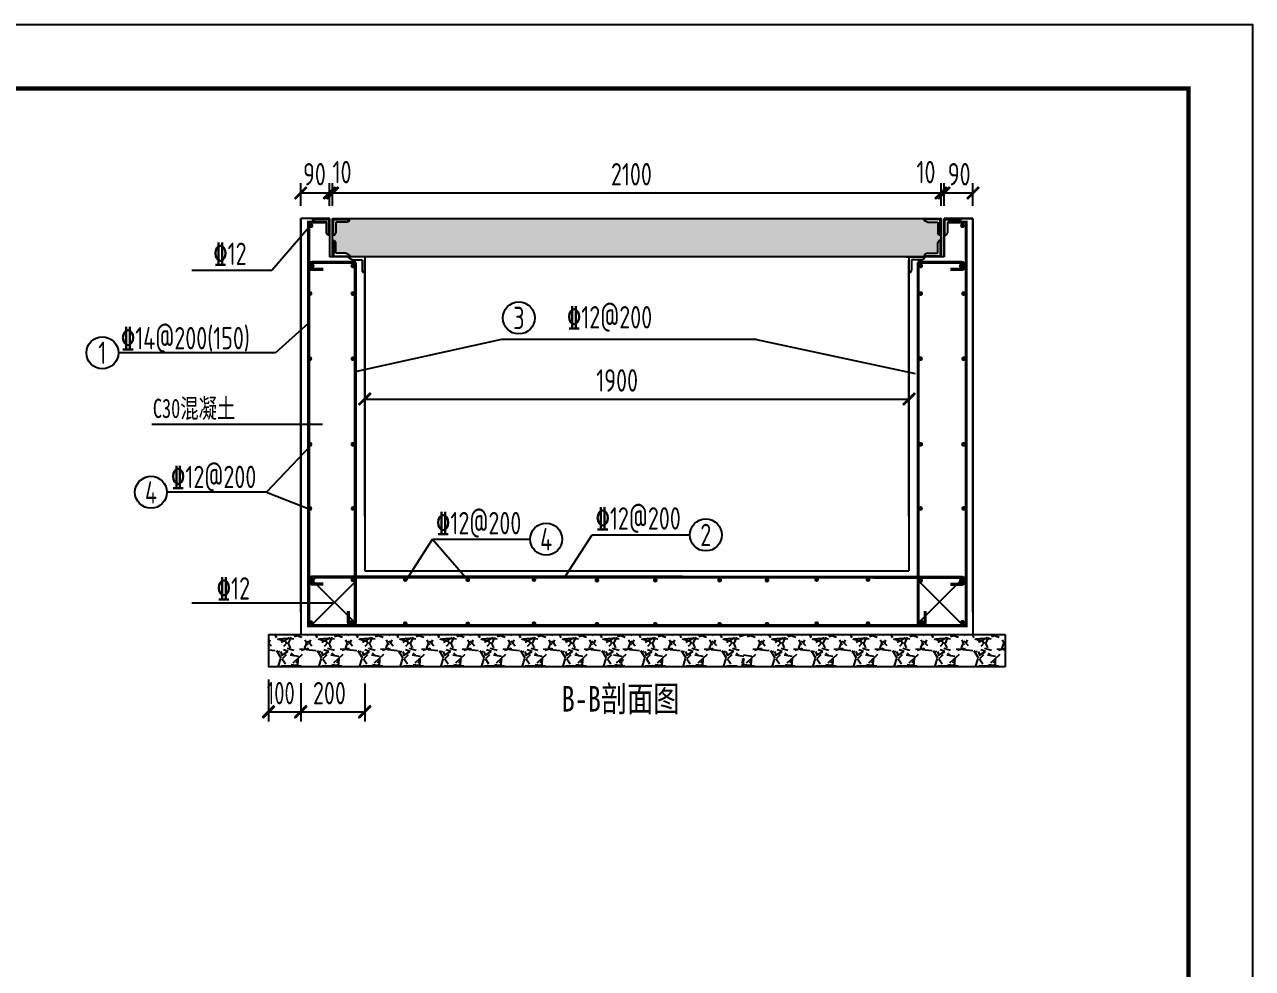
# Model space of a CAD drawing. Extents: x 2969 to 3809, y -1283 to -33.
# Drawn here: x 3197.6 to 3389.5, y -180.5 to -33 of the extents above; entities that cross this region are included whole.
import ezdxf
from ezdxf.enums import TextEntityAlignment as Align

# ---------------------------------------------------------------- set-up
doc = ezdxf.new("R2010")
doc.units = 0
doc.header["$LTSCALE"] = 10
for name, color, linetype in [('0-TK', 7, 'Continuous'), ('填充', 8, 'Continuous'), ('尺寸标注', 1, 'Continuous'), ('文字', 3, 'Continuous'), ('标注引线', 3, 'Continuous'), ('轮廓', 7, 'Continuous'), ('钢筋', 4, 'Continuous')]:
    doc.layers.add(name, color=color, linetype=linetype)
doc.styles.add('GJ', font='tssdeng.shx', dxfattribs={"width": 0.75, "bigfont": 'hztxt.shx'})
doc.styles.add('HZTXT', font='仿宋_GB2312_0.ttf', dxfattribs={"width": 0.6, "height": 1.25})

# ---------------------------------------------------------------- blocks, each defined once
blk = doc.blocks.new('K-建筑标记')
at = {"lineweight": 5}
blk.add_hatch(color=256, dxfattribs=at).paths.add_polyline_path([(0.97, 0.8), (0.8, 0.97), (-0.97, -0.8), (-0.8, -0.97)])
blk.add_lwpolyline([(-0.8, -0.97), (-0.97, -0.8), (0.8, 0.97), (0.97, 0.8)], close=True, dxfattribs=at)
blk.add_lwpolyline([(0.09, -0.09), (-0.09, 0.09)], dxfattribs=at)

msp = doc.modelspace()

# ---------------------------------------------------------------- hatches: boundary and pattern name
at = {"layer": '填充'}
h = msp.add_hatch(dxfattribs=at)
h.set_pattern_fill('AR-CONC', color=256, scale=0.02, style=0)
h.set_pattern_definition([(50, (-231889.1557, -64506.1832), (3.64369338, -0.31878171), [0.381, -4.191]), (355, (-231889.1557, -64506.183), (-0.70485652, 3.82113286), [0.3048, -3.3528]), (100.451, (-231888.852, -64506.2097), (2.938850033, 3.502333756), [0.3238, -3.5618]), (46.1842, (-231889.1557, -64505.167), (5.42158082, -0.84084656), [0.5715, -6.2865]), (96.6356, (-231888.704, -64505.237), (4.74808469, 4.94851112), [0.4857, -5.3427]), (351.184, (-231889.156, -64505.167), (4.74809212, 4.94850236), [0.4572, -5.0292]), (21, (-231888.6477, -64505.4212), (3.032297597, -2.04531037), [0.381, -4.191]), (326, (-231888.6477, -64505.421), (1.236040567, 3.68375932), [0.3048, -3.3528]), (71.4514, (-231888.395, -64505.5916), (4.268329815, 1.638457154), [0.3238, -3.5618]), (37.5, (-231889.1557, -64506.1832), (0.061772065, 1.6911007775), [0, -3.31216, 0, -3.4036, 0, -3.3655]), (7.5, (-231889.1557, -64506.1832), (1.33639325, 2.003611496), [0, -1.94056, 0, -3.23596, 0, -1.2827]), (327.5, (-231890.2886, -64506.1832), (2.711811903, -0.11457488), [0, -1.27, 0, -3.9624, 0, -5.2578]), (317.5, (-231890.7966, -64506.1832), (2.962583628, 0.50852982), [0, -1.651, 0, -2.63144, 0, -3.7338])])
h.paths.add_polyline_path([(3245.739, -63.296), (3245.739, -69.303), (3340.802, -69.303), (3340.802, -63.296), (3340.766, -63.296)])
h.paths.add_polyline_path([(3247.853, -63.872), (3246.253, -63.872), (3246.253, -65.885), (3245.873, -65.885), (3245.873, -63.43), (3248.367, -63.43), (3248.367, -63.644)], flags=16)
h.paths.add_polyline_path([(3245.873, -69.172), (3245.873, -66.718), (3246.038, -66.718), (3246.253, -67.069), (3246.253, -68.695), (3248.109, -68.695), (3248.457, -69.172)], flags=16)
h.paths.add_polyline_path([(3338.173, -63.43), (3340.668, -63.43), (3340.668, -66.096), (3340.287, -65.534), (3340.287, -63.872), (3338.173, -63.872)], flags=16)
h.paths.add_polyline_path([(3338.688, -68.695), (3340.287, -68.695), (3340.287, -66.718), (3340.668, -66.718), (3340.668, -69.172), (3338.173, -69.172), (3338.173, -68.967)], flags=16)
at = {"layer": '钢筋'}
for points in [[(3242.01, -64.425, 1), (3242.759, -64.425, 1)], [(3242.238, -64.533), (3242.429, -64.607), (3242.429, -64.298)], [(3242.394, -64.607), (3242.625, -64.533), (3242.394, -64.298)], [(3344.53, -64.425, -1), (3343.782, -64.425, -1)], [(3242.108, -70.68, 1), (3242.856, -70.68, 1)], [(3242.189, -70.702, 1), (3242.938, -70.702, 1)], [(3249.288, -70.702, -1), (3248.54, -70.702, -1)], [(3337.252, -70.702, 1), (3338.001, -70.702, 1)], [(3344.352, -70.702, -1), (3343.603, -70.702, -1)], [(3344.433, -70.68, -1), (3343.684, -70.68, -1)], [(3241.85, -75.022, 1), (3242.599, -75.022, 1)], [(3249.291, -75.022, -1), (3248.542, -75.022, -1)], [(3337.25, -75.022, 1), (3337.999, -75.022, 1)], [(3344.691, -75.022, -1), (3343.942, -75.022, -1)], [(3241.825, -85.207, 1), (3242.573, -85.207, 1)], [(3242.037, -85.032), (3241.963, -85.224), (3242.228, -85.224)], [(3241.963, -85.188), (3242.037, -85.423), (3242.228, -85.188)], [(3249.316, -85.207, -1), (3248.567, -85.207, -1)], [(3249.103, -85.032), (3249.177, -85.224), (3248.912, -85.224)], [(3249.177, -85.188), (3249.103, -85.423), (3248.912, -85.188)], [(3337.225, -85.207, 1), (3337.973, -85.207, 1)], [(3337.437, -85.032), (3337.364, -85.224), (3337.629, -85.224)], [(3337.364, -85.188), (3337.437, -85.423), (3337.629, -85.188)], [(3344.716, -85.207, -1), (3343.967, -85.207, -1)], [(3344.503, -85.032), (3344.577, -85.224), (3344.312, -85.224)], [(3344.577, -85.188), (3344.503, -85.423), (3344.312, -85.188)], [(3241.85, -98.581, 1), (3242.599, -98.581, 1)], [(3249.291, -98.581, -1), (3248.542, -98.581, -1)], [(3337.25, -98.581, 1), (3337.999, -98.581, 1)], [(3344.691, -98.581, -1), (3343.942, -98.581, -1)], [(3241.825, -108.603, 1), (3242.573, -108.603, 1)], [(3242.037, -108.393), (3241.963, -108.623), (3242.228, -108.623)], [(3241.963, -108.588), (3242.037, -108.779), (3242.228, -108.588)], [(3249.316, -108.603, -1), (3248.567, -108.603, -1)], [(3249.103, -108.393), (3249.177, -108.623), (3248.912, -108.623)], [(3249.177, -108.588), (3249.103, -108.779), (3248.912, -108.588)], [(3337.225, -108.603, 1), (3337.973, -108.603, 1)], [(3337.437, -108.393), (3337.364, -108.623), (3337.629, -108.623)], [(3337.364, -108.588), (3337.437, -108.779), (3337.629, -108.588)], [(3344.716, -108.603, -1), (3343.967, -108.603, -1)], [(3344.503, -108.393), (3344.577, -108.623), (3344.312, -108.623)], [(3344.577, -108.588), (3344.503, -108.779), (3344.312, -108.588)], [(3242.189, -119.861, 1), (3242.938, -119.861, 1)], [(3242.701, -119.67), (3242.471, -119.597), (3242.471, -119.892)], [(3248.537, -119.756, 1), (3249.285, -119.756, 1)], [(3256.725, -119.704, 1), (3257.474, -119.704, 1)], [(3256.938, -119.505), (3256.82, -119.727), (3257.129, -119.727)], [(3257.119, -119.425), (3256.928, -119.512), (3257.119, -119.734)], [(3257.382, -119.727), (3257.3, -119.505), (3257.078, -119.727)], [(3257.307, -119.512), (3257.085, -119.425), (3257.085, -119.734)], [(3266.494, -119.743, 1), (3267.243, -119.743, 1)], [(3266.894, -119.462), (3266.673, -119.579), (3266.894, -119.77)], [(3267.063, -119.579), (3266.859, -119.462), (3266.859, -119.77)], [(3276.833, -119.704, 1), (3277.581, -119.704, 1)], [(3277.009, -119.529), (3276.891, -119.764), (3277.201, -119.764)], [(3277.191, -119.462), (3276.999, -119.535), (3277.191, -119.77)], [(3277.458, -119.764), (3277.384, -119.529), (3277.149, -119.764)], [(3277.39, -119.535), (3277.155, -119.462), (3277.155, -119.77)], [(3286.674, -119.805, 1), (3287.423, -119.805, 1)], [(3287.075, -119.523), (3286.841, -119.64), (3287.075, -119.832)], [(3287.26, -119.64), (3287.037, -119.523), (3287.037, -119.832)], [(3295.784, -119.805, 1), (3296.533, -119.805, 1)], [(3296.186, -119.523), (3295.951, -119.64), (3296.186, -119.832)], [(3296.37, -119.64), (3296.148, -119.523), (3296.148, -119.832)], [(3305.835, -119.805, 1), (3306.584, -119.805, 1)], [(3306.237, -119.523), (3306.002, -119.64), (3306.237, -119.832)], [(3306.421, -119.64), (3306.199, -119.523), (3306.199, -119.832)], [(3313.241, -119.805, 1), (3313.989, -119.805, 1)], [(3313.642, -119.523), (3313.408, -119.64), (3313.642, -119.832)], [(3313.826, -119.64), (3313.604, -119.523), (3313.604, -119.832)], [(3320.994, -119.704, 1), (3321.743, -119.704, 1)], [(3329.022, -119.704, 1), (3329.771, -119.704, 1)], [(3337.978, -119.843, -1), (3337.23, -119.843, -1)], [(3337.978, -119.865, -1), (3337.23, -119.865, -1)], [(3344.362, -119.865, -1), (3343.613, -119.865, -1)], [(3344.362, -119.865, -1), (3343.613, -119.865, -1)], [(3344.362, -119.865, -1), (3343.613, -119.865, -1)], [(3242.003, -126.455, 1), (3242.751, -126.455, 1)], [(3242.194, -126.333), (3242.116, -126.563), (3242.417, -126.563)], [(3242.116, -126.528), (3242.194, -126.719), (3242.417, -126.528)], [(3248.395, -126.364, 1), (3249.143, -126.364, 1)], [(3256.725, -126.601, 1), (3257.474, -126.601, 1)], [(3256.938, -126.402), (3256.82, -126.624), (3257.129, -126.624)], [(3257.119, -126.322), (3256.928, -126.409), (3257.119, -126.631)], [(3257.382, -126.624), (3257.3, -126.402), (3257.078, -126.624)], [(3257.307, -126.409), (3257.085, -126.322), (3257.085, -126.631)], [(3266.494, -126.64, 1), (3267.243, -126.64, 1)], [(3266.894, -126.359), (3266.673, -126.476), (3266.894, -126.667)], [(3267.063, -126.476), (3266.859, -126.359), (3266.859, -126.667)], [(3276.833, -126.601, 1), (3277.581, -126.601, 1)], [(3277.009, -126.426), (3276.891, -126.661), (3277.201, -126.661)], [(3277.191, -126.359), (3276.999, -126.432), (3277.191, -126.667)], [(3277.458, -126.661), (3277.384, -126.426), (3277.149, -126.661)], [(3277.39, -126.432), (3277.155, -126.359), (3277.155, -126.667)], [(3286.674, -126.702, 1), (3287.423, -126.702, 1)], [(3287.075, -126.42), (3286.841, -126.537), (3287.075, -126.729)], [(3287.26, -126.537), (3287.037, -126.42), (3287.037, -126.729)], [(3295.784, -126.702, 1), (3296.533, -126.702, 1)], [(3296.186, -126.42), (3295.951, -126.537), (3296.186, -126.729)], [(3296.37, -126.537), (3296.148, -126.42), (3296.148, -126.729)], [(3305.835, -126.702, 1), (3306.584, -126.702, 1)], [(3306.237, -126.42), (3306.002, -126.537), (3306.237, -126.729)], [(3306.421, -126.537), (3306.199, -126.42), (3306.199, -126.729)], [(3313.241, -126.702, 1), (3313.989, -126.702, 1)], [(3313.642, -126.42), (3313.408, -126.537), (3313.642, -126.729)], [(3313.826, -126.537), (3313.604, -126.42), (3313.604, -126.729)], [(3320.994, -126.601, 1), (3321.743, -126.601, 1)], [(3329.022, -126.601, 1), (3329.771, -126.601, 1)], [(3338.144, -126.36, -1), (3337.396, -126.36, -1)], [(3344.528, -126.382, -1), (3343.779, -126.382, -1)]]:
    msp.add_hatch(color=256, dxfattribs=at).paths.add_polyline_path(points)

# ---------------------------------------------------------------- linework, layer by layer
at = {"linetype": 'Continuous', "const_width": 0.7}
msp.add_lwpolyline([(2994.454, -42.989), (3379.454, -42.989), (3379.454, -319.989), (2994.454, -319.989)], close=True, dxfattribs=at)
at = {"layer": '0-TK'}
msp.add_lwpolyline([(2969.454, -32.989), (3389.454, -32.989), (3389.454, -329.989), (2969.454, -329.989)], close=True, dxfattribs=at)
at = {"layer": '填充'}
for points in [[(3237.018, -128.803), (3236.724, -128.318)], [(3239.734, -128.633), (3240.723, -128.318)], [(3239.925, -128.35), (3240.945, -128.731)], [(3241.837, -128.448), (3242.033, -128.318)], [(3243.378, -128.803), (3243.084, -128.318)], [(3246.057, -128.633), (3247.084, -128.318)], [(3246.253, -128.35), (3247.279, -128.731)], [(3248.197, -128.448), (3248.367, -128.318)], [(3249.738, -128.803), (3249.445, -128.318)], [(3252.418, -128.633), (3253.445, -128.318)], [(3252.614, -128.35), (3253.64, -128.731)], [(3254.569, -128.448), (3254.728, -128.318)], [(3256.063, -128.803), (3255.816, -128.318)], [(3258.786, -128.633), (3259.805, -128.318)], [(3258.975, -128.35), (3260, -128.731)], [(3260.892, -128.448), (3261.088, -128.318)], [(3262.434, -128.803), (3262.14, -128.318)], [(3265.15, -128.633), (3266.14, -128.318)], [(3265.335, -128.35), (3266.325, -128.731)], [(3267.253, -128.448), (3267.449, -128.318)], [(3268.794, -128.803), (3268.5, -128.318)], [(3271.474, -128.633), (3272.5, -128.318)], [(3271.666, -128.35), (3272.685, -128.731)], [(3273.614, -128.448), (3273.773, -128.318)], [(3275.155, -128.803), (3274.861, -128.318)], [(3277.835, -128.633), (3278.861, -128.318)], [(3278.03, -128.35), (3279.053, -128.731)], [(3279.974, -128.448), (3280.133, -128.318)], [(3281.479, -128.803), (3281.221, -128.318)], [(3284.195, -128.633), (3285.221, -128.318)], [(3284.391, -128.35), (3285.417, -128.731)], [(3286.309, -128.448), (3286.505, -128.318)], [(3287.839, -128.803), (3287.557, -128.318)], [(3290.232, -128.633), (3291.248, -128.318)], [(3290.454, -128.35), (3291.444, -128.731)], [(3292.372, -128.448), (3292.568, -128.318)], [(3293.902, -128.803), (3293.619, -128.318)], [(3296.593, -128.633), (3297.619, -128.318)], [(3296.785, -128.35), (3297.804, -128.731)], [(3298.733, -128.448), (3298.892, -128.318)], [(3300.263, -128.803), (3299.98, -128.318)], [(3302.953, -128.633), (3303.979, -128.318)], [(3303.146, -128.35), (3304.165, -128.731)], [(3305.093, -128.448), (3305.253, -128.318)], [(3306.598, -128.803), (3306.304, -128.318)], [(3309.314, -128.633), (3310.304, -128.318)], [(3310.53, -128.633), (3311.545, -128.318)], [(3310.751, -128.35), (3311.741, -128.731)], [(3312.67, -128.448), (3312.865, -128.318)], [(3314.2, -128.803), (3313.917, -128.318)], [(3316.89, -128.633), (3317.917, -128.318)], [(3317.083, -128.35), (3318.102, -128.731)], [(3319.03, -128.448), (3319.19, -128.318)], [(3320.56, -128.803), (3320.278, -128.318)], [(3323.251, -128.633), (3324.277, -128.318)], [(3323.443, -128.35), (3324.462, -128.731)], [(3325.39, -128.448), (3325.55, -128.318)], [(3326.895, -128.803), (3326.602, -128.318)], [(3329.611, -128.633), (3330.601, -128.318)], [(3329.803, -128.35), (3330.823, -128.731)], [(3331.725, -128.448), (3331.911, -128.318)], [(3333.256, -128.803), (3332.973, -128.318)], [(3335.943, -128.633), (3336.962, -128.318)], [(3336.164, -128.35), (3337.157, -128.731)], [(3338.086, -128.448), (3338.271, -128.318)], [(3339.617, -128.803), (3339.333, -128.318)], [(3342.303, -128.633), (3343.322, -128.318)], [(3342.492, -128.35), (3343.518, -128.731)], [(3344.446, -128.448), (3344.606, -128.318)], [(3345.976, -128.803), (3345.694, -128.318)], [(3348.667, -128.633), (3349.683, -128.318)], [(3348.852, -128.35), (3349.878, -128.731)], [(3236.183, -130.11), (3235.734, -129.632)], [(3235.796, -129.632), (3235.991, -129.122)], [(3238.388, -129.375), (3237.141, -129.049)], [(3238.609, -128.926), (3237.398, -129.049)], [(3239.023, -128.828), (3237.688, -129.534)], [(3238.646, -129.534), (3238.069, -130.172)], [(3239.697, -129.049), (3238.105, -128.926)], [(3239.697, -129.049), (3238.105, -128.926)], [(3238.486, -129.596), (3238.424, -129.277)], [(3238.646, -130.429), (3239.697, -130.744)], [(3238.74, -129.534), (3239.121, -130.429)], [(3238.935, -129.56), (3239.316, -128.705)], [(3240.821, -130.744), (3241.909, -130.429)], [(3241.423, -129.122), (3241.811, -129.951)], [(3241.423, -130.429), (3241.749, -129.534)], [(3242.511, -130.11), (3241.811, -129.342)], [(3242.13, -129.632), (3242.323, -129.122)], [(3244.749, -129.375), (3243.476, -129.049)], [(3244.977, -128.926), (3243.759, -129.049)], [(3245.387, -128.828), (3244.049, -129.534)], [(3245.006, -129.534), (3244.429, -130.172)], [(3246.032, -129.049), (3244.466, -128.926)], [(3246.032, -129.049), (3244.466, -128.926)], [(3244.846, -129.596), (3244.785, -129.277)], [(3244.977, -130.429), (3246.057, -130.744)], [(3245.1, -129.534), (3245.481, -130.392)], [(3245.296, -129.596), (3245.677, -128.705)], [(3247.182, -130.744), (3248.233, -130.429)], [(3247.755, -129.122), (3248.135, -129.951)], [(3247.791, -130.429), (3248.074, -129.534)], [(3248.871, -130.11), (3248.172, -129.342)], [(3248.491, -129.632), (3248.683, -129.122)], [(3251.109, -129.375), (3249.836, -129.049)], [(3251.305, -128.926), (3250.119, -129.049)], [(3251.719, -128.828), (3250.409, -129.534)], [(3251.337, -129.534), (3250.765, -130.172)], [(3252.393, -129.049), (3250.826, -128.926)], [(3252.393, -129.049), (3250.826, -128.926)], [(3251.207, -129.596), (3251.145, -129.277)], [(3251.337, -130.429), (3252.418, -130.744)], [(3251.428, -129.534), (3251.816, -130.392)], [(3251.621, -129.596), (3252.001, -128.705)], [(3253.506, -130.744), (3254.594, -130.429)], [(3254.115, -129.122), (3254.496, -129.951)], [(3254.115, -130.429), (3254.435, -129.534)], [(3255.232, -130.11), (3254.532, -129.342)], [(3254.851, -129.632), (3255.047, -129.122)], [(3257.444, -129.375), (3256.197, -129.049)], [(3257.665, -128.926), (3256.45, -129.049)], [(3258.078, -128.828), (3256.733, -129.534)], [(3257.698, -129.534), (3257.125, -130.172)], [(3258.753, -129.049), (3257.15, -128.926)], [(3258.753, -129.049), (3257.15, -128.926)], [(3257.538, -129.596), (3257.469, -129.277)], [(3257.698, -130.429), (3258.786, -130.744)], [(3257.796, -129.534), (3258.176, -130.392)], [(3257.98, -129.596), (3258.372, -128.705)], [(3259.866, -130.744), (3260.954, -130.429)], [(3260.476, -129.122), (3260.856, -129.951)], [(3260.476, -130.429), (3260.795, -129.534)], [(3261.564, -130.11), (3260.892, -129.342)], [(3261.212, -129.632), (3261.408, -129.122)], [(3263.804, -129.375), (3262.521, -129.049)], [(3264.026, -128.926), (3262.811, -129.049)], [(3264.439, -128.828), (3263.097, -129.534)], [(3264.058, -129.534), (3263.486, -130.172)], [(3265.114, -129.049), (3263.511, -128.926)], [(3265.114, -129.049), (3263.511, -128.926)], [(3263.902, -129.596), (3263.837, -129.277)], [(3264.058, -130.429), (3265.114, -130.744)], [(3264.156, -129.534), (3264.537, -130.392)], [(3264.345, -129.596), (3264.733, -128.705)], [(3266.238, -130.744), (3267.315, -130.429)], [(3266.836, -129.122), (3267.228, -129.951)], [(3266.836, -130.429), (3267.155, -129.534)], [(3267.928, -130.11), (3267.228, -129.342)], [(3267.547, -129.632), (3267.732, -129.122)], [(3270.165, -129.375), (3268.881, -129.049)], [(3270.386, -128.926), (3269.175, -129.049)], [(3270.8, -128.828), (3269.458, -129.534)], [(3270.419, -129.534), (3269.846, -130.172)], [(3271.445, -129.049), (3269.872, -128.926)], [(3271.445, -129.049), (3269.872, -128.926)], [(3270.263, -129.596), (3270.197, -129.277)], [(3270.386, -130.429), (3271.474, -130.744)], [(3270.517, -129.534), (3270.898, -130.392)], [(3270.705, -129.596), (3271.093, -128.705)], [(3272.598, -130.744), (3273.65, -130.429)], [(3273.171, -130.429), (3273.49, -129.534)], [(3273.2, -129.122), (3273.552, -129.951)], [(3274.288, -130.11), (3273.588, -129.342)], [(3273.907, -129.632), (3274.092, -129.122)], [(3276.525, -129.375), (3275.249, -129.049)], [(3276.718, -128.926), (3275.499, -129.049)], [(3277.135, -128.828), (3275.825, -129.534)], [(3276.747, -129.534), (3276.17, -130.172)], [(3277.809, -129.049), (3276.243, -128.926)], [(3277.809, -129.049), (3276.243, -128.926)], [(3276.587, -129.596), (3276.525, -129.277)], [(3276.747, -130.429), (3277.835, -130.744)], [(3276.844, -129.534), (3277.233, -130.392)], [(3277.037, -129.596), (3277.417, -128.705)], [(3278.922, -130.744), (3280.01, -130.429)], [(3279.531, -129.147), (3279.913, -129.951)], [(3279.531, -130.429), (3279.851, -129.534)], [(3280.649, -130.11), (3279.949, -129.342)], [(3280.268, -129.632), (3280.46, -129.122)], [(3282.861, -129.375), (3281.613, -129.049)], [(3283.078, -128.926), (3281.867, -129.049)], [(3283.495, -128.828), (3282.15, -129.534)], [(3283.107, -129.534), (3282.531, -130.172)], [(3284.169, -129.049), (3282.567, -128.926)], [(3284.169, -129.049), (3282.567, -128.926)], [(3282.947, -129.596), (3282.886, -129.277)], [(3283.107, -130.429), (3284.195, -130.744)], [(3283.205, -129.534), (3283.593, -130.392)], [(3283.397, -129.596), (3283.778, -128.705)], [(3285.283, -130.744), (3286.371, -130.429)], [(3285.892, -129.147), (3286.273, -129.951)], [(3285.892, -130.429), (3286.211, -129.534)], [(3286.98, -130.11), (3286.273, -129.342)], [(3286.628, -129.632), (3286.82, -129.122)], [(3289.221, -129.375), (3287.937, -129.049)], [(3289.442, -128.926), (3288.228, -129.049)], [(3289.856, -128.828), (3288.51, -129.534)], [(3289.475, -129.534), (3288.902, -130.172)], [(3290.53, -129.049), (3288.927, -128.926)], [(3290.53, -129.049), (3288.927, -128.926)], [(3289.308, -129.596), (3289.247, -129.277)], [(3289.442, -130.429), (3290.53, -130.744)], [(3289.565, -129.498), (3289.954, -130.392)], [(3289.758, -129.596), (3290.138, -128.705)], [(3291.346, -130.744), (3292.434, -130.429)], [(3291.955, -129.147), (3292.336, -129.951)], [(3291.955, -130.429), (3292.274, -129.534)], [(3293.043, -130.11), (3292.336, -129.342)], [(3292.655, -129.632), (3292.851, -129.122)], [(3295.284, -129.375), (3294, -129.049)], [(3295.469, -128.926), (3294.29, -129.049)], [(3295.919, -128.828), (3294.573, -129.534)], [(3295.505, -129.534), (3294.965, -130.172)], [(3296.557, -129.049), (3294.99, -128.926)], [(3296.557, -129.049), (3294.99, -128.926)], [(3295.378, -129.596), (3295.309, -129.277)], [(3295.505, -130.429), (3296.593, -130.744)], [(3295.635, -129.498), (3295.98, -130.392)], [(3295.821, -129.596), (3296.212, -128.705)], [(3297.681, -130.744), (3298.769, -130.429)], [(3298.283, -130.429), (3298.609, -129.534)], [(3298.315, -129.147), (3298.671, -129.951)], [(3299.403, -130.074), (3298.696, -129.342)], [(3299.026, -129.632), (3299.211, -129.122)], [(3301.644, -129.375), (3300.361, -129.049)], [(3301.837, -128.926), (3300.618, -129.049)], [(3302.253, -128.828), (3300.933, -129.534)], [(3301.865, -129.534), (3301.289, -130.172)], [(3302.917, -129.049), (3301.351, -128.926)], [(3302.917, -129.049), (3301.351, -128.926)], [(3301.706, -129.596), (3301.644, -129.277)], [(3301.865, -130.429), (3302.953, -130.744)], [(3301.96, -129.498), (3302.341, -130.392)], [(3302.156, -129.596), (3302.537, -128.705)], [(3304.041, -130.744), (3305.129, -130.429)], [(3304.65, -129.147), (3305.031, -129.951)], [(3304.65, -130.429), (3304.97, -129.534)], [(3305.764, -130.074), (3305.057, -129.342)], [(3305.387, -129.632), (3305.571, -129.122)], [(3307.969, -129.375), (3306.721, -129.049)], [(3308.197, -128.926), (3306.979, -129.049)], [(3308.614, -128.828), (3307.268, -129.534)], [(3308.226, -129.534), (3307.649, -130.172)], [(3309.277, -129.049), (3307.686, -128.926)], [(3309.277, -129.049), (3307.686, -128.926)], [(3308.067, -129.596), (3308.005, -129.277)], [(3308.226, -130.429), (3309.277, -130.744)], [(3308.32, -129.498), (3308.701, -130.392)], [(3308.516, -129.596), (3308.897, -128.705)], [(3311.643, -130.744), (3312.731, -130.429)], [(3312.252, -129.147), (3312.633, -129.951)], [(3312.252, -130.429), (3312.572, -129.534)], [(3313.34, -130.11), (3312.633, -129.342)], [(3312.952, -129.632), (3313.148, -129.122)], [(3315.582, -129.375), (3314.298, -129.049)], [(3315.766, -128.926), (3314.588, -129.049)], [(3316.216, -128.828), (3314.871, -129.534)], [(3315.802, -129.534), (3315.262, -130.172)], [(3316.854, -129.049), (3315.288, -128.926)], [(3316.854, -129.049), (3315.288, -128.926)], [(3315.676, -129.596), (3315.606, -129.277)], [(3315.802, -130.429), (3316.89, -130.744)], [(3315.933, -129.498), (3316.278, -130.392)], [(3316.118, -129.596), (3316.51, -128.705)], [(3317.978, -130.744), (3319.066, -130.429)], [(3318.58, -130.429), (3318.907, -129.534)], [(3318.613, -129.147), (3318.968, -129.951)], [(3319.701, -130.074), (3318.994, -129.342)], [(3319.324, -129.632), (3319.508, -129.122)], [(3321.942, -129.375), (3320.658, -129.049)], [(3322.134, -128.926), (3320.916, -129.049)], [(3322.551, -128.828), (3321.231, -129.534)], [(3322.163, -129.534), (3321.586, -130.172)], [(3323.215, -129.049), (3321.648, -128.926)], [(3323.215, -129.049), (3321.648, -128.926)], [(3322.004, -129.596), (3321.942, -129.277)], [(3322.163, -130.429), (3323.251, -130.744)], [(3322.257, -129.498), (3322.638, -130.392)], [(3322.453, -129.596), (3322.834, -128.705)], [(3324.339, -130.744), (3325.427, -130.429)], [(3324.948, -129.147), (3325.329, -129.951)], [(3324.948, -130.429), (3325.267, -129.534)], [(3326.061, -130.074), (3325.354, -129.342)], [(3325.684, -129.632), (3325.869, -129.122)], [(3328.266, -129.375), (3327.019, -129.049)], [(3328.495, -128.926), (3327.276, -129.049)], [(3328.911, -128.828), (3327.566, -129.534)], [(3328.524, -129.534), (3327.947, -130.172)], [(3329.575, -129.049), (3327.983, -128.926)], [(3329.575, -129.049), (3327.983, -128.926)], [(3328.364, -129.596), (3328.302, -129.277)], [(3328.524, -130.429), (3329.575, -130.744)], [(3328.618, -129.498), (3328.999, -130.392)], [(3328.813, -129.596), (3329.194, -128.705)], [(3330.699, -130.744), (3331.787, -130.429)], [(3331.309, -129.147), (3331.689, -129.976)], [(3331.309, -130.429), (3331.627, -129.534)], [(3332.389, -130.074), (3331.689, -129.342)], [(3332.045, -129.632), (3332.204, -129.122)], [(3334.627, -129.375), (3333.353, -129.049)], [(3334.855, -128.926), (3333.637, -129.049)], [(3335.272, -128.828), (3333.927, -129.534)], [(3334.884, -129.534), (3334.307, -130.172)], [(3335.943, -129.049), (3334.344, -128.926)], [(3335.943, -129.049), (3334.344, -128.926)], [(3334.725, -129.596), (3334.663, -129.277)], [(3334.855, -130.429), (3335.943, -130.744)], [(3334.982, -129.498), (3335.37, -130.392)], [(3335.174, -129.596), (3335.555, -128.705)], [(3337.06, -130.744), (3338.111, -130.429)], [(3337.669, -129.147), (3338.05, -129.976)], [(3337.669, -130.429), (3337.952, -129.534)], [(3338.757, -130.074), (3338.05, -129.342)], [(3338.369, -129.632), (3338.565, -129.122)], [(3340.994, -129.375), (3339.714, -129.049)], [(3341.183, -128.926), (3340.004, -129.049)], [(3341.632, -128.828), (3340.287, -129.534)], [(3341.216, -129.534), (3340.642, -130.172)], [(3342.271, -129.049), (3340.704, -128.926)], [(3342.271, -129.049), (3340.704, -128.926)], [(3341.085, -129.596), (3341.023, -129.277)], [(3341.216, -130.429), (3342.303, -130.744)], [(3341.313, -129.498), (3341.694, -130.392)], [(3341.534, -129.596), (3341.89, -128.705)], [(3343.394, -130.744), (3344.472, -130.429)], [(3343.993, -130.429), (3344.312, -129.534)], [(3344.03, -129.147), (3344.385, -129.976)], [(3345.117, -130.074), (3344.41, -129.342)], [(3344.729, -129.632), (3344.925, -129.122)], [(3347.355, -129.375), (3346.074, -129.049)], [(3347.543, -128.926), (3346.328, -129.049)], [(3347.993, -128.828), (3346.648, -129.534)], [(3347.576, -129.534), (3347.003, -130.172)], [(3348.631, -129.049), (3347.028, -128.926)], [(3348.631, -129.049), (3347.028, -128.926)], [(3347.42, -129.596), (3347.355, -129.277)], [(3347.576, -130.429), (3348.667, -130.744)], [(3347.674, -129.498), (3348.054, -130.392)], [(3347.863, -129.596), (3348.25, -128.705)], [(3350.354, -129.147), (3350.745, -129.976)], [(3350.354, -130.429), (3350.673, -129.534)], [(3350.807, -129.375), (3350.77, -129.342)], [(3236.785, -130.841), (3235.734, -130.744)], [(3237.714, -131.989), (3237.018, -130.87)], [(3237.529, -130.939), (3237.079, -131.124)], [(3237.238, -133.332), (3237.652, -132.051)], [(3237.619, -130.964), (3237.873, -131.609)], [(3237.812, -131.54), (3238.769, -130.964)], [(3238.486, -131.479), (3237.873, -132.116)], [(3237.873, -132.116), (3238.388, -132.883)], [(3238.801, -130.964), (3238.069, -130.711)], [(3240.404, -131.736), (3239.121, -131.54)], [(3239.795, -131.674), (3239.28, -131.221)], [(3241.006, -131.442), (3239.538, -132.786)], [(3240.114, -132.786), (3240.43, -132.21)], [(3240.343, -132.025), (3240.27, -133.332)], [(3240.27, -132.467), (3240.27, -132.116)], [(3242.033, -130.523), (3240.564, -130.649)], [(3243.157, -130.841), (3241.615, -130.711)], [(3244.074, -131.989), (3243.378, -130.87)], [(3243.889, -130.939), (3243.439, -131.124)], [(3243.599, -133.332), (3244.013, -132.051)], [(3243.98, -130.964), (3244.233, -131.609)], [(3244.172, -131.54), (3245.137, -130.964)], [(3244.846, -131.479), (3244.208, -132.116)], [(3244.233, -132.116), (3244.723, -132.883)], [(3245.166, -130.964), (3244.393, -130.711)], [(3246.729, -131.736), (3245.481, -131.54)], [(3246.155, -131.674), (3245.641, -131.221)], [(3247.341, -131.442), (3245.898, -132.786)], [(3246.446, -132.786), (3246.765, -132.21)], [(3246.703, -132.025), (3246.634, -133.332)], [(3246.634, -132.467), (3246.634, -132.116)], [(3248.367, -130.523), (3246.924, -130.649)], [(3249.517, -130.841), (3247.976, -130.711)], [(3250.438, -131.989), (3249.738, -130.87)], [(3250.217, -130.939), (3249.775, -131.124)], [(3249.959, -133.332), (3250.347, -132.051)], [(3250.347, -130.964), (3250.594, -131.609)], [(3250.533, -131.54), (3251.497, -130.964)], [(3251.207, -131.479), (3250.569, -132.116)], [(3250.569, -132.116), (3251.083, -132.883)], [(3251.526, -130.964), (3250.765, -130.711)], [(3253.089, -131.736), (3251.816, -131.54)], [(3252.487, -131.674), (3252.001, -131.221)], [(3253.702, -131.442), (3252.259, -132.786)], [(3252.806, -132.786), (3253.125, -132.21)], [(3253.064, -132.025), (3253.002, -133.332)], [(3253.002, -132.467), (3253.002, -132.116)], [(3254.728, -130.523), (3253.249, -130.649)], [(3255.878, -130.841), (3254.337, -130.711)], [(3256.77, -131.989), (3256.063, -130.87)], [(3256.577, -130.939), (3256.135, -131.124)], [(3256.295, -133.332), (3256.708, -132.051)], [(3256.708, -130.964), (3256.929, -131.609)], [(3256.893, -131.54), (3257.825, -130.964)], [(3257.567, -131.479), (3256.929, -132.116)], [(3256.929, -132.116), (3257.444, -132.883)], [(3257.887, -130.964), (3257.125, -130.711)], [(3259.449, -131.736), (3258.176, -131.54)], [(3258.851, -131.674), (3258.336, -131.221)], [(3260.062, -131.442), (3258.594, -132.786)], [(3259.166, -132.786), (3259.486, -132.21)], [(3259.388, -132.025), (3259.326, -133.332)], [(3259.326, -132.467), (3259.326, -132.116)], [(3261.088, -130.523), (3259.62, -130.649)], [(3262.202, -130.841), (3260.697, -130.711)], [(3263.13, -131.989), (3262.434, -130.87)], [(3262.938, -130.939), (3262.496, -131.124)], [(3262.655, -133.332), (3263.068, -132.051)], [(3263.032, -130.964), (3263.29, -131.609)], [(3263.228, -131.54), (3264.185, -130.964)], [(3263.902, -131.479), (3263.29, -132.116)], [(3263.29, -132.116), (3263.804, -132.883)], [(3264.218, -130.964), (3263.486, -130.711)], [(3265.821, -131.736), (3264.537, -131.54)], [(3265.212, -131.674), (3264.696, -131.221)], [(3266.423, -131.442), (3264.954, -132.786)], [(3265.527, -132.786), (3265.821, -132.21)], [(3265.748, -132.025), (3265.686, -133.332)], [(3265.686, -132.467), (3265.686, -132.116)], [(3267.449, -130.523), (3265.98, -130.649)], [(3268.562, -130.841), (3267.032, -130.711)], [(3269.49, -131.989), (3268.794, -130.87)], [(3269.298, -130.939), (3268.856, -131.124)], [(3269.016, -133.332), (3269.429, -132.051)], [(3269.393, -130.964), (3269.65, -131.609)], [(3269.588, -131.54), (3270.546, -130.964)], [(3270.263, -131.479), (3269.625, -132.116)], [(3269.65, -132.116), (3270.129, -132.883)], [(3270.578, -130.964), (3269.81, -130.711)], [(3272.145, -131.736), (3270.898, -131.54)], [(3271.572, -131.674), (3271.057, -131.221)], [(3272.783, -131.442), (3271.314, -132.786)], [(3271.862, -132.786), (3272.181, -132.21)], [(3272.109, -132.025), (3272.047, -133.332)], [(3272.047, -132.467), (3272.047, -132.116)], [(3273.773, -130.523), (3272.341, -130.649)], [(3274.923, -130.841), (3273.392, -130.711)], [(3275.851, -131.989), (3275.155, -130.87)], [(3275.63, -130.939), (3275.18, -131.124)], [(3275.376, -133.332), (3275.757, -132.051)], [(3275.757, -130.964), (3276.011, -131.609)], [(3275.949, -131.54), (3276.906, -130.964)], [(3276.623, -131.479), (3275.985, -132.116)], [(3275.985, -132.116), (3276.489, -132.883)], [(3276.939, -130.964), (3276.17, -130.711)], [(3278.505, -131.736), (3277.233, -131.54)], [(3277.896, -131.674), (3277.392, -131.221)], [(3279.118, -131.442), (3277.675, -132.786)], [(3278.223, -132.786), (3278.541, -132.21)], [(3278.48, -132.025), (3278.407, -133.332)], [(3278.407, -132.467), (3278.407, -132.116)], [(3280.133, -130.523), (3278.665, -130.649)], [(3281.283, -130.841), (3279.753, -130.711)], [(3282.186, -131.989), (3281.479, -130.87)], [(3281.99, -130.939), (3281.541, -131.124)], [(3281.7, -133.332), (3282.117, -132.051)], [(3282.117, -130.964), (3282.346, -131.609)], [(3282.309, -131.54), (3283.238, -130.964)], [(3282.984, -131.479), (3282.346, -132.116)], [(3282.346, -132.116), (3282.861, -132.883)], [(3283.299, -130.964), (3282.531, -130.711)], [(3284.866, -131.736), (3283.593, -131.54)], [(3284.264, -131.674), (3283.753, -131.221)], [(3285.479, -131.442), (3284.035, -132.76)], [(3284.583, -132.786), (3284.902, -132.21)], [(3284.804, -132.025), (3284.743, -133.332)], [(3284.743, -132.467), (3284.743, -132.116)], [(3286.505, -130.523), (3285.025, -130.649)], [(3287.618, -130.841), (3286.113, -130.711)], [(3288.546, -131.989), (3287.839, -130.87)], [(3288.35, -130.939), (3287.908, -131.124)], [(3288.068, -133.332), (3288.485, -132.051)], [(3288.448, -130.964), (3288.706, -131.609)], [(3288.644, -131.54), (3289.598, -130.964)], [(3289.308, -131.479), (3288.706, -132.116)], [(3288.706, -132.116), (3289.221, -132.883)], [(3289.634, -130.964), (3288.902, -130.711)], [(3290.929, -131.736), (3289.656, -131.54)], [(3291.542, -131.442), (3290.073, -132.76)], [(3290.624, -131.674), (3290.113, -131.221)], [(3290.61, -132.786), (3290.929, -132.21)], [(3290.867, -132.025), (3290.805, -133.332)], [(3292.568, -130.523), (3291.088, -130.649)], [(3291.103, -132.467), (3291.103, -132.116)], [(3293.681, -130.841), (3292.151, -130.711)], [(3294.609, -131.989), (3293.902, -130.87)], [(3294.417, -130.939), (3293.975, -131.124)], [(3294.131, -133.332), (3294.547, -132.051)], [(3294.511, -130.964), (3294.769, -131.609)], [(3294.707, -131.54), (3295.661, -130.964)], [(3295.378, -131.479), (3294.733, -132.116)], [(3294.769, -132.116), (3295.248, -132.883)], [(3295.697, -130.964), (3294.929, -130.711)], [(3297.264, -131.736), (3296.016, -131.54)], [(3296.655, -131.674), (3296.176, -131.221)], [(3297.902, -131.442), (3296.433, -132.76)], [(3296.974, -132.786), (3297.289, -132.21)], [(3297.227, -132.025), (3297.166, -133.332)], [(3297.166, -132.467), (3297.166, -132.116)], [(3298.892, -130.523), (3297.449, -130.649)], [(3300.041, -130.841), (3298.511, -130.711)], [(3300.97, -131.989), (3300.263, -130.87)], [(3300.749, -130.939), (3300.299, -131.124)], [(3300.491, -133.332), (3300.872, -132.051)], [(3300.872, -130.964), (3301.129, -131.609)], [(3301.068, -131.54), (3302.025, -130.964)], [(3301.739, -131.479), (3301.093, -132.116)], [(3301.093, -132.116), (3301.608, -132.883)], [(3302.058, -130.964), (3301.289, -130.711)], [(3303.624, -131.736), (3302.341, -131.54)], [(3303.015, -131.674), (3302.5, -131.221)], [(3304.263, -131.442), (3302.794, -132.76)], [(3303.334, -132.786), (3303.661, -132.21)], [(3303.588, -132.025), (3303.527, -133.332)], [(3303.527, -132.467), (3303.527, -132.116)], [(3305.253, -130.523), (3303.784, -130.649)], [(3306.402, -130.841), (3304.872, -130.711)], [(3307.297, -131.989), (3306.598, -130.87)], [(3307.109, -130.939), (3306.659, -131.124)], [(3306.819, -133.332), (3307.232, -132.051)], [(3307.207, -130.964), (3307.464, -131.609)], [(3307.428, -131.54), (3308.356, -130.964)], [(3308.103, -131.479), (3307.464, -132.116)], [(3307.464, -132.116), (3307.969, -132.883)], [(3308.418, -130.964), (3307.649, -130.711)], [(3309.984, -131.736), (3308.701, -131.54)], [(3309.375, -131.674), (3308.871, -131.221)], [(3309.695, -132.786), (3310.021, -132.21)], [(3309.923, -131.989), (3309.861, -133.332)], [(3309.861, -132.467), (3309.861, -132.116)], [(3311.226, -131.736), (3309.954, -131.54)], [(3311.839, -131.442), (3310.37, -132.76)], [(3310.907, -132.786), (3311.226, -132.21)], [(3311.164, -132.025), (3311.103, -133.332)], [(3312.865, -130.523), (3311.386, -130.649)], [(3313.978, -130.841), (3312.448, -130.711)], [(3314.907, -131.989), (3314.2, -130.87)], [(3314.715, -130.939), (3314.272, -131.124)], [(3314.428, -133.332), (3314.845, -132.051)], [(3314.809, -130.964), (3315.066, -131.609)], [(3315.005, -131.54), (3315.958, -130.964)], [(3315.676, -131.479), (3315.03, -132.116)], [(3315.066, -132.116), (3315.545, -132.883)], [(3315.995, -130.964), (3315.226, -130.711)], [(3317.562, -131.736), (3316.314, -131.54)], [(3316.952, -131.674), (3316.474, -131.221)], [(3318.2, -131.442), (3316.731, -132.76)], [(3317.271, -132.786), (3317.587, -132.21)], [(3317.525, -132.025), (3317.464, -133.332)], [(3317.464, -132.467), (3317.464, -132.116)], [(3319.19, -130.523), (3317.746, -130.649)], [(3320.339, -130.841), (3318.809, -130.711)], [(3321.268, -131.989), (3320.56, -130.87)], [(3321.046, -130.939), (3320.596, -131.124)], [(3320.789, -133.332), (3321.17, -132.051)], [(3321.17, -130.964), (3321.427, -131.609)], [(3321.366, -131.54), (3322.322, -130.964)], [(3322.036, -131.479), (3321.391, -132.116)], [(3321.391, -132.116), (3321.906, -132.883)], [(3322.355, -130.964), (3321.586, -130.711)], [(3323.922, -131.736), (3322.638, -131.54)], [(3323.312, -131.674), (3322.798, -131.221)], [(3324.56, -131.442), (3323.092, -132.76)], [(3323.632, -132.786), (3323.958, -132.21)], [(3323.886, -132.025), (3323.824, -133.332)], [(3323.824, -132.467), (3323.824, -132.116)], [(3325.55, -130.523), (3324.081, -130.649)], [(3326.699, -130.841), (3325.169, -130.711)], [(3327.595, -131.989), (3326.895, -130.87)], [(3327.407, -130.939), (3326.957, -131.124)], [(3327.116, -133.332), (3327.53, -132.051)], [(3327.505, -130.964), (3327.762, -131.609)], [(3327.725, -131.54), (3328.654, -130.964)], [(3328.4, -131.479), (3327.762, -132.116)], [(3327.762, -132.116), (3328.266, -132.883)], [(3328.716, -130.964), (3327.947, -130.711)], [(3330.282, -131.736), (3328.999, -131.54)], [(3329.673, -131.674), (3329.169, -131.221)], [(3330.891, -131.442), (3329.452, -132.76)], [(3329.992, -132.786), (3330.319, -132.21)], [(3330.221, -131.989), (3330.159, -133.332)], [(3330.159, -132.467), (3330.159, -132.116)], [(3331.911, -130.523), (3330.442, -130.649)], [(3333.035, -130.841), (3331.53, -130.711)], [(3333.963, -131.989), (3333.256, -130.87)], [(3333.767, -130.939), (3333.317, -131.124)], [(3333.477, -133.332), (3333.891, -132.051)], [(3333.865, -130.964), (3334.123, -131.609)], [(3334.05, -131.54), (3335.015, -130.964)], [(3334.725, -131.479), (3334.086, -132.116)], [(3334.123, -132.116), (3334.627, -132.883)], [(3335.043, -130.964), (3334.282, -130.711)], [(3336.643, -131.736), (3335.37, -131.54)], [(3336.033, -131.674), (3335.529, -131.221)], [(3337.255, -131.417), (3335.787, -132.76)], [(3336.324, -132.786), (3336.643, -132.21)], [(3336.581, -131.989), (3336.519, -133.332)], [(3336.519, -132.467), (3336.519, -132.116)], [(3338.271, -130.523), (3336.802, -130.649)], [(3339.395, -130.841), (3337.854, -130.711)], [(3340.323, -131.989), (3339.617, -130.87)], [(3340.128, -130.939), (3339.678, -131.124)], [(3339.837, -133.332), (3340.255, -132.051)], [(3340.226, -130.964), (3340.483, -131.609)], [(3340.411, -131.54), (3341.375, -130.964)], [(3341.085, -131.479), (3340.447, -132.116)], [(3340.447, -132.116), (3340.962, -132.883)], [(3341.404, -130.964), (3340.642, -130.711)], [(3342.978, -131.736), (3341.73, -131.54)], [(3342.369, -131.674), (3341.854, -131.221)], [(3343.616, -131.417), (3342.147, -132.76)], [(3342.684, -132.786), (3343.003, -132.21)], [(3342.942, -131.989), (3342.88, -133.332)], [(3342.88, -132.467), (3342.88, -132.116)], [(3344.606, -130.523), (3343.163, -130.649)], [(3345.756, -130.841), (3344.214, -130.711)], [(3346.648, -131.989), (3345.976, -130.87)], [(3346.455, -130.939), (3346.013, -131.124)], [(3346.205, -133.332), (3346.586, -132.051)], [(3346.586, -130.964), (3346.844, -131.609)], [(3346.782, -131.54), (3347.736, -130.964)], [(3347.445, -131.479), (3346.807, -132.116)], [(3346.807, -132.116), (3347.322, -132.883)], [(3347.772, -130.964), (3347.003, -130.711)], [(3349.338, -131.736), (3348.054, -131.54)], [(3348.729, -131.674), (3348.214, -131.221)], [(3349.976, -131.417), (3348.508, -132.76)], [(3349.044, -132.786), (3349.364, -132.21)], [(3349.266, -131.989), (3349.24, -133.332)], [(3349.24, -132.467), (3349.24, -132.116)], [(3350.807, -130.523), (3349.498, -130.649)], [(3349.755, -130.744), (3350.807, -130.454)], [(3350.807, -130.744), (3350.586, -130.711)], [(3235.734, -133.332), (3235.77, -133.332)], [(3237.619, -133.332), (3237.75, -133.202)], [(3237.75, -133.173), (3239.378, -133.173)], [(3239.28, -132.981), (3240.847, -133.173)], [(3240.085, -132.945), (3240.245, -133.332)], [(3243.98, -133.332), (3244.074, -133.202)], [(3244.074, -133.173), (3245.739, -133.173)], [(3245.641, -132.981), (3247.207, -133.173)], [(3246.446, -132.945), (3246.605, -133.332)], [(3250.311, -133.332), (3250.438, -133.202)], [(3250.438, -133.173), (3252.099, -133.173)], [(3251.976, -132.981), (3253.579, -133.173)], [(3252.806, -132.945), (3252.966, -133.332)], [(3256.672, -133.332), (3256.806, -133.202)], [(3256.806, -133.173), (3258.459, -133.173)], [(3258.336, -132.981), (3259.939, -133.173)], [(3259.166, -132.945), (3259.326, -133.332)], [(3263.032, -133.332), (3263.13, -133.202)], [(3263.166, -133.173), (3264.794, -133.173)], [(3264.696, -132.981), (3266.263, -133.173)], [(3265.494, -132.945), (3265.654, -133.332)], [(3269.393, -133.332), (3269.49, -133.202)], [(3269.49, -133.173), (3271.155, -133.173)], [(3271.057, -132.981), (3272.624, -133.173)], [(3271.862, -132.945), (3272.021, -133.332)], [(3275.727, -133.332), (3275.851, -133.202)], [(3275.851, -133.173), (3277.515, -133.173)], [(3277.392, -132.981), (3278.984, -133.173)], [(3278.223, -132.945), (3278.382, -133.332)], [(3282.088, -133.332), (3282.211, -133.202)], [(3282.211, -133.173), (3283.851, -133.173)], [(3283.753, -132.981), (3285.345, -133.173)], [(3284.547, -132.945), (3284.743, -133.332)], [(3288.448, -133.332), (3288.546, -133.202)], [(3288.572, -133.173), (3290.211, -133.173)], [(3289.816, -132.981), (3291.382, -133.173)], [(3290.907, -132.945), (3291.066, -133.332)], [(3294.511, -133.332), (3294.609, -133.202)], [(3294.609, -133.173), (3296.274, -133.173)], [(3296.139, -132.981), (3297.742, -133.173)], [(3296.974, -132.945), (3297.129, -133.332)], [(3300.847, -133.332), (3300.97, -133.202)], [(3300.97, -133.173), (3302.634, -133.173)], [(3302.5, -132.981), (3304.103, -133.173)], [(3303.334, -132.945), (3303.493, -133.332)], [(3307.207, -133.332), (3307.33, -133.202)], [(3307.33, -133.173), (3308.959, -133.173)], [(3309.666, -132.919), (3309.861, -133.332)], [(3310.113, -132.981), (3311.68, -133.173)], [(3314.809, -133.332), (3314.907, -133.202)], [(3314.907, -133.173), (3316.572, -133.173)], [(3316.437, -132.981), (3318.04, -133.173)], [(3317.271, -132.945), (3317.427, -133.332)], [(3321.144, -133.332), (3321.268, -133.202)], [(3321.268, -133.173), (3322.932, -133.173)], [(3322.798, -132.981), (3324.4, -133.173)], [(3323.632, -132.945), (3323.791, -133.332)], [(3327.505, -133.332), (3327.628, -133.202)], [(3327.628, -133.173), (3329.256, -133.173)], [(3329.169, -132.981), (3330.761, -133.173)], [(3329.963, -132.919), (3330.159, -133.332)], [(3333.865, -133.332), (3333.963, -133.202)], [(3333.989, -133.173), (3335.617, -133.173)], [(3335.529, -132.981), (3337.096, -133.173)], [(3336.324, -132.919), (3336.483, -133.332)], [(3340.226, -133.332), (3340.323, -133.202)], [(3340.323, -133.173), (3341.988, -133.173)], [(3341.854, -132.981), (3343.456, -133.173)], [(3342.684, -132.919), (3342.844, -133.332)], [(3346.55, -133.332), (3346.684, -133.202)], [(3346.684, -133.173), (3348.348, -133.173)], [(3348.214, -132.981), (3349.817, -133.173)], [(3349.019, -132.919), (3349.204, -133.332)]]:
    msp.add_lwpolyline(points, dxfattribs=at)
at = {"layer": '尺寸标注'}
for points in [[(3240.76, -61.296), (3240.76, -57.794)], [(3240.76, -59.296), (3245.26, -59.296)], [(3245.26, -61.296), (3245.26, -57.794)], [(3245.26, -61.296), (3245.26, -57.796)], [(3245.739, -61.296), (3245.739, -57.794)], [(3245.739, -61.296), (3245.739, -57.796)], [(3245.739, -59.296), (3340.802, -59.296)], [(3340.802, -61.296), (3340.802, -57.794)], [(3340.802, -61.296), (3340.802, -57.796)], [(3341.281, -61.296), (3341.281, -57.794)], [(3341.281, -61.296), (3341.281, -57.796)], [(3341.281, -59.296), (3345.792, -59.296)], [(3345.792, -61.296), (3345.792, -57.794)], [(3250.765, -91.518), (3335.787, -91.518)], [(3235.734, -135.338), (3235.734, -141.884)], [(3240.76, -135.885), (3240.76, -141.884)], [(3240.76, -136.008), (3240.76, -141.884)], [(3250.765, -135.946), (3250.765, -141.884)], [(3235.734, -140.381), (3240.76, -140.381)], [(3240.76, -140.381), (3250.765, -140.381)]]:
    msp.add_lwpolyline(points, dxfattribs=at)
at = {"layer": '标注引线'}
msp.add_lwpolyline([(3217.483, -95.44), (3244.172, -95.44)], dxfattribs=at)
at = {"layer": '轮廓'}
for points in [[(3240.76, -63.296), (3240.76, -128.318)], [(3245.26, -63.296), (3240.76, -63.296)], [(3245.26, -63.296), (3240.76, -63.296)], [(3240.76, -124.81), (3240.76, -63.296)], [(3245.26, -63.296), (3245.26, -69.303)], [(3245.26, -63.296), (3245.296, -63.296)], [(3245.26, -63.296), (3245.296, -63.296)], [(3245.739, -69.303), (3245.739, -63.296)], [(3245.739, -63.296), (3340.802, -63.296)], [(3245.739, -69.303), (3245.739, -63.296)], [(3245.739, -63.296), (3245.775, -63.296)], [(3245.739, -63.296), (3245.775, -63.296)], [(3245.739, -69.303), (3245.739, -63.296)], [(3340.802, -63.296), (3340.766, -63.296)], [(3340.802, -63.296), (3340.766, -63.296)], [(3340.802, -63.296), (3340.802, -69.303)], [(3340.802, -69.303), (3340.802, -63.296)], [(3340.802, -63.296), (3340.827, -63.296)], [(3340.802, -63.296), (3340.827, -63.296)], [(3340.802, -69.303), (3340.802, -63.296)], [(3341.281, -63.296), (3341.281, -69.303)], [(3341.281, -63.296), (3345.792, -63.296)], [(3341.281, -63.296), (3341.313, -63.296)], [(3341.281, -63.296), (3341.313, -63.296)], [(3345.792, -63.296), (3341.281, -63.296)], [(3341.281, -69.303), (3341.281, -63.296)], [(3345.792, -63.296), (3345.792, -128.318)], [(3345.792, -124.81), (3345.792, -63.296)], [(3242.642, -63.553), (3242.642, -63.43)], [(3245.137, -63.43), (3242.642, -63.43)], [(3242.739, -63.687), (3242.642, -63.553)], [(3243.157, -63.872), (3242.739, -63.687)], [(3243.157, -63.872), (3244.749, -63.872)], [(3244.749, -63.872), (3244.749, -65.534)], [(3245.137, -65.885), (3245.137, -63.43)], [(3245.873, -63.43), (3248.367, -63.43)], [(3245.873, -65.885), (3245.873, -63.43)], [(3246.253, -63.872), (3246.253, -65.534)], [(3247.853, -63.872), (3246.253, -63.872)], [(3247.853, -63.872), (3248.27, -63.687)], [(3248.27, -63.687), (3248.367, -63.553), (3248.367, -63.43)], [(3340.668, -63.43), (3338.173, -63.43)], [(3338.271, -63.687), (3338.173, -63.553), (3338.173, -63.43)], [(3338.688, -63.872), (3338.271, -63.687)], [(3338.688, -63.872), (3340.287, -63.872)], [(3340.287, -63.872), (3340.287, -65.534)], [(3340.668, -65.885), (3340.668, -63.43)], [(3341.404, -63.43), (3343.899, -63.43)], [(3341.404, -65.885), (3341.404, -63.43)], [(3343.394, -63.872), (3341.792, -63.872)], [(3341.792, -63.872), (3341.792, -65.534)], [(3343.394, -63.872), (3343.808, -63.687)], [(3343.808, -63.687), (3343.899, -63.553)], [(3343.899, -63.553), (3343.899, -63.43)], [(3244.944, -65.823), (3244.749, -65.534)], [(3245.006, -65.885), (3244.944, -65.823)], [(3245.137, -65.885), (3245.006, -65.885)], [(3245.873, -65.885), (3245.996, -65.885)], [(3245.873, -66.718), (3245.996, -66.718)], [(3245.873, -66.718), (3245.873, -69.172)], [(3245.996, -65.885), (3246.057, -65.823)], [(3245.996, -66.718), (3246.057, -66.75)], [(3246.057, -65.823), (3246.253, -65.534)], [(3246.057, -66.75), (3246.253, -67.069)], [(3246.253, -68.695), (3246.253, -67.069)], [(3340.483, -65.823), (3340.287, -65.534)], [(3340.483, -66.75), (3340.287, -67.069)], [(3340.287, -68.695), (3340.287, -67.069)], [(3340.544, -65.885), (3340.483, -65.823)], [(3340.544, -66.718), (3340.483, -66.75)], [(3340.668, -65.885), (3340.544, -65.885)], [(3340.668, -66.718), (3340.544, -66.718)], [(3340.668, -66.718), (3340.668, -69.172)], [(3341.404, -65.885), (3341.534, -65.885)], [(3341.534, -65.885), (3341.596, -65.823)], [(3341.596, -65.823), (3341.792, -65.534)], [(3247.853, -68.695), (3246.253, -68.695)], [(3247.853, -68.695), (3248.27, -68.915)], [(3248.27, -68.915), (3248.367, -69.049), (3248.367, -69.172)], [(3338.271, -68.915), (3338.173, -69.049), (3338.173, -69.172)], [(3338.688, -68.695), (3338.271, -68.915)], [(3338.688, -68.695), (3340.287, -68.695)], [(3341.281, -69.303), (3245.26, -69.303)], [(3245.873, -69.172), (3248.367, -69.172)], [(3248.27, -69.43), (3248.27, -69.303)], [(3248.367, -69.523), (3248.27, -69.43)], [(3248.781, -69.744), (3248.367, -69.523)], [(3248.781, -69.744), (3250.373, -69.744)], [(3250.373, -69.744), (3250.373, -71.406)], [(3250.765, -69.303), (3250.765, -118.325)], [(3250.765, -109.802), (3250.765, -69.817)], [(3335.297, -69.303), (3338.271, -69.303)], [(3335.787, -69.303), (3335.787, -118.325)], [(3335.787, -109.802), (3335.787, -69.817)], [(3336.164, -69.744), (3336.164, -71.406)], [(3337.767, -69.744), (3336.164, -69.744)], [(3337.767, -69.744), (3338.184, -69.523)], [(3340.668, -69.172), (3338.173, -69.172)], [(3338.184, -69.523), (3338.271, -69.43)], [(3338.271, -69.43), (3338.271, -69.303)], [(3340.802, -69.303), (3340.827, -69.303)], [(3250.533, -71.7), (3250.373, -71.406)], [(3250.594, -71.761), (3250.533, -71.7)], [(3250.765, -71.761), (3250.594, -71.761)], [(3335.787, -71.761), (3335.943, -71.761)], [(3335.943, -71.761), (3336.008, -71.7)], [(3336.008, -71.7), (3336.164, -71.406)], [(3250.765, -118.325), (3335.787, -118.325)], [(3235.734, -128.318), (3350.807, -128.318)], [(3235.734, -128.318), (3235.734, -133.332)], [(3350.807, -128.318), (3350.807, -133.332)], [(3350.807, -133.332), (3235.734, -133.332)]]:
    msp.add_lwpolyline(points, dxfattribs=at)
at = {"layer": '钢筋'}
for points in [[(3242.413, -64.288), (3236.245, -71.406)], [(3236.245, -71.406), (3223.782, -71.406)], [(3241.996, -79.647), (3236.806, -84.277)], [(3272.145, -82.199), (3249.285, -87.243)], [(3311.963, -82.199), (3272.145, -82.199)], [(3311.963, -82.199), (3336.777, -87.5)], [(3236.806, -84.277), (3212.278, -84.277)], [(3235.414, -106.077), (3242.45, -98.666)], [(3235.414, -106.077), (3219.873, -106.077)], [(3235.414, -106.077), (3222.559, -106.077)], [(3235.414, -106.077), (3242.45, -108.814)], [(3282.211, -119.096), (3286.309, -112.742)], [(3286.309, -112.742), (3301.554, -112.742)], [(3257.284, -119.766), (3261.371, -113.415)], [(3261.371, -113.415), (3276.616, -113.415)], [(3261.371, -113.415), (3266.876, -119.744)], [(3249.26, -120.048), (3242.642, -126.656)], [(3242.801, -120.048), (3249.26, -126.471)], [(3343.808, -119.987), (3337.35, -126.435)], [(3337.35, -119.987), (3343.968, -126.594)], [(3245.971, -123.405), (3223.782, -123.405)]]:
    msp.add_lwpolyline(points, dxfattribs=at)
at = {"layer": '钢筋', "const_width": 0.5}
for points in [[(3244.857, -63.872), (3242.022, -63.872), (3242.018, -126.91), (3324.729, -126.91)], [(3341.89, -63.872), (3344.726, -63.872), (3344.729, -126.91), (3303.439, -126.91)], [(3242.482, -70.158), (3249.396, -70.158)], [(3249.312, -126.444), (3249.312, -70.158)], [(3344.059, -70.158), (3337.145, -70.158)], [(3337.228, -126.444), (3337.228, -70.158)], [(3244.284, -71.25), (3242.482, -71.25)], [(3342.256, -71.25), (3344.059, -71.25)], [(3242.482, -119.316), (3285.434, -119.318)], [(3244.284, -120.409), (3242.482, -120.409)], [(3242.682, -119.683), (3242.49, -119.621), (3242.49, -119.868), (3242.682, -119.683)], [(3344.068, -119.359), (3285.434, -119.318)], [(3342.265, -120.45), (3344.067, -120.452)], [(3248.219, -124.642), (3248.219, -126.444)], [(3338.321, -124.642), (3338.321, -126.444)], [(3283.27, -126.91), (3242.018, -126.91)]]:
    msp.add_lwpolyline(points, dxfattribs=at)
for points in [[(3242.482, -70.158, 0.8676314), (3242.482, -71.25)], [(3344.059, -70.158, -0.8676314), (3344.059, -71.25)], [(3242.482, -119.316, 0.8676314), (3242.482, -120.409)], [(3344.068, -119.359, -0.8676314), (3344.067, -120.452)], [(3249.312, -126.444, -0.8676314), (3248.219, -126.444)], [(3337.228, -126.444, 0.8676314), (3338.321, -126.444)]]:
    msp.add_lwpolyline(points, format="xyb", dxfattribs=at)
at = {"layer": '钢筋'}
for centre in [(3274.852, -78.839), (3209.778, -84.277), (3217.373, -106.077), (3279.116, -113.415), (3304.054, -112.742)]:
    msp.add_circle(centre, 2.5, dxfattribs=at)

# ---------------------------------------------------------------- block references
at = {"layer": '尺寸标注'}
for p in [(3240.76, -59.296), (3245.26, -59.296), (3245.739, -59.296), (3340.802, -59.296), (3341.281, -59.296), (3345.792, -59.296), (3250.765, -91.518), (3335.787, -91.518), (3235.734, -140.381), (3240.76, -140.381), (3250.765, -140.381)]:
    msp.add_blockref('K-建筑标记', p, dxfattribs=at)

# ---------------------------------------------------------------- texts
at = {"layer": '尺寸标注', "style": 'GJ'}
for s, width, p in [('90', 0.75, (3241.134, -58.127)), ('10', 0.75, (3245.739, -57.796)), ('2100', 0.75, (3289.235, -58.127)), ('10', 0.75, (3336.965, -57.796)), ('90', 0.75, (3341.858, -58.127)), ('1900', 0.75, (3286.936, -90.349)), ('100', 0.7, (3235.462, -139.212)), ('200', 0.75, (3242.682, -139.212))]:
    msp.add_text(s, height=3.5, dxfattribs=dict(at, width=width)).set_placement(p)
at = {"layer": '文字', "style": 'HZTXT'}
for s, height, width, p in [('C30混凝土', 3, 0.7, (3217.665, -94.458)), ('B-B剖面图', 4, 0.75, (3281.541, -140.339))]:
    msp.add_text(s, height=height, dxfattribs=dict(at, width=width)).set_placement(p)
at = {"layer": '钢筋', "style": 'GJ', "width": 0.75}
for s, p in [('%%13212', (3227.097, -70.557)), ('%%13212@200', (3282.348, -80.476)), ('%%13214@200(150)', (3212.664, -83.745)), ('%%13212@200', (3220.502, -105.427)), ('%%13212@200', (3261.903, -112.644)), ('%%13212@200', (3286.818, -111.908)), ('%%13212', (3227.642, -122.836))]:
    msp.add_text(s, height=3.5, dxfattribs=at).set_placement(p)
for s, p in [('3', (3274.852, -78.839)), ('1', (3209.778, -84.277)), ('4', (3217.373, -106.077)), ('2', (3304.054, -112.742)), ('4', (3279.116, -113.415))]:
    msp.add_text(s, height=3.5, dxfattribs=at).set_placement(p, align=Align.MIDDLE_CENTER)

doc.saveas('drawing.dxf')
